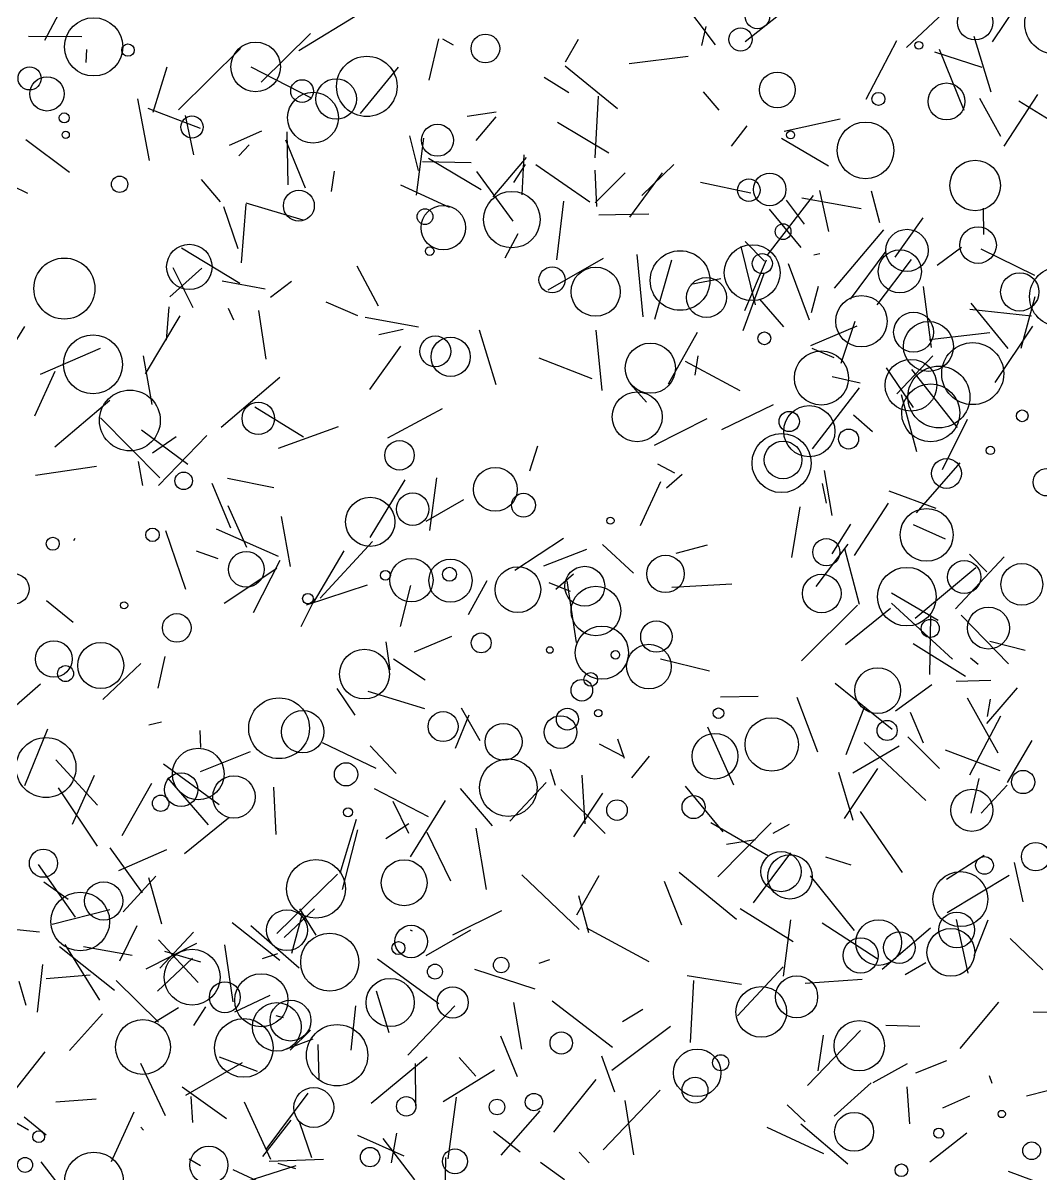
# Model space of a CAD drawing. Header units: millimetres. Extents: x -15 to 2017, y -16 to 2019.
# Drawn here: x 1034 to 1360.8, y 306.5 to 676.3 of the extents above; entities that cross this region are included whole.
import ezdxf

# ---------------------------------------------------------------- set-up
doc = ezdxf.new("R2010")
doc.units = ezdxf.units.MM

msp = doc.modelspace()

# ---------------------------------------------------------------- linework, layer by layer
at = {"color": 177}
for p, q in [((1256.34, 669.35), (1242.58, 687.58)), ((1080.37, 433.79), (1093.42, 418.75)), ((1146.67, 430.42), (1164.09, 421.41))]:
    msp.add_line(p, q, dxfattribs=at)
at = {"color": 82}
for p, q in [((1317.68, 668.49), (1336.63, 686.36)), ((1079.33, 378.1), (1090.91, 374.67))]:
    msp.add_line(p, q, dxfattribs=at)
at = {"color": 151}
msp.add_line((1047.19, 682.57), (1040.86, 670.73), dxfattribs=at)
at = {"color": 173}
for p, q in [((1265.88, 670.38), (1278.62, 680.42)), ((1082.04, 597.82), (1088.47, 584.94)), ((1039.55, 563.46), (1058.88, 571.86)), ((1317.82, 341.88), (1306.78, 335.85))]:
    msp.add_line(p, q, dxfattribs=at)
at = {"color": 92}
for p, q in [((1345.25, 670.24), (1353.19, 682.05)), ((1306.28, 622.36), (1309.02, 612.23))]:
    msp.add_line(p, q, dxfattribs=at)
at = {"color": 199}
for p, q in [((1122.52, 667.53), (1142.51, 679.67)), ((1083.93, 648.46), (1103.83, 668.09)), ((1325.09, 467.04), (1325.45, 485.51))]:
    msp.add_line(p, q, dxfattribs=at)
at = {"color": 247}
for p, q in [((1251.93, 669.11), (1253.29, 675.21)), ((1086.23, 494.36), (1079.8, 513.13)), ((1362.88, 333.29), (1356.17, 331.5))]:
    msp.add_line(p, q, dxfattribs=at)
at = {"color": 12}
for p, q in [((1035.74, 672.13), (1052.79, 671.96)), ((1290.61, 387.19), (1308.26, 375.76)), ((1048.93, 346.25), (1059.51, 358.03))]:
    msp.add_line(p, q, dxfattribs=at)
at = {"color": 120}
for p, q in [((1126.29, 672.97), (1110.42, 657.33)), ((1235, 374.65), (1215.03, 385.51))]:
    msp.add_line(p, q, dxfattribs=at)
at = {"color": 182}
for p, q in [((1167.4, 671.2), (1164.23, 657.95)), ((1091.18, 626.03), (1097.26, 618.91))]:
    msp.add_line(p, q, dxfattribs=at)
at = {"color": 215}
for p, q in [((1172.18, 669.18), (1168.78, 671.17)), ((1078.46, 451.69), (1074.34, 450.78))]:
    msp.add_line(p, q, dxfattribs=at)
at = {"color": 112}
for p, q in [((1212.21, 670.98), (1208.01, 663.79)), ((1300.36, 435.39), (1315.29, 444.07)), ((1170.45, 311.41), (1173.19, 331.16))]:
    msp.add_line(p, q, dxfattribs=at)
at = {"color": 81}
msp.add_line((1314.46, 670.58), (1304.55, 651.79), dxfattribs=at)
at = {"color": 150}
for p, q in [((1339.27, 672.1), (1344.73, 654.18)), ((1236.8, 581.15), (1242.29, 600.28))]:
    msp.add_line(p, q, dxfattribs=at)
at = {"color": 201}
for p, q in [((1054.19, 663.62), (1054.45, 667.84)), ((1141.32, 417.09), (1136.44, 397.95))]:
    msp.add_line(p, q, dxfattribs=at)
at = {"color": 40}
for p, q in [((1341.94, 662.03), (1326.7, 666.95)), ((1312.87, 489.96), (1332.45, 471.98)), ((1224.85, 446.32), (1227, 440.14))]:
    msp.add_line(p, q, dxfattribs=at)
at = {"color": 171}
for p, q in [((1328.09, 667.9), (1336.01, 648.35)), ((1335.3, 604.15), (1327.45, 598.36)), ((1119.91, 323.77), (1110.84, 312.11))]:
    msp.add_line(p, q, dxfattribs=at)
at = {"color": 52}
msp.add_line((1080.11, 662.1), (1075.59, 647.61), dxfattribs=at)
at = {"color": 94}
for p, q in [((1107.08, 662.24), (1126.47, 652.31)), ((1239.15, 628.15), (1228.66, 613.93)), ((1144.7, 461.6), (1162.89, 456.08))]:
    msp.add_line(p, q, dxfattribs=at)
at = {"color": 83}
for p, q in [((1154.44, 662.12), (1142.21, 647.21)), ((1226.9, 440.58), (1219.02, 444.66)), ((1107.07, 386.33), (1122.66, 372.78))]:
    msp.add_line(p, q, dxfattribs=at)
at = {"color": 119}
for p, q in [((1208.01, 662.52), (1224.82, 648.89)), ((1111.7, 590.83), (1097.88, 593.43)), ((1064.75, 403.99), (1080.15, 410.81))]:
    msp.add_line(p, q, dxfattribs=at)
at = {"color": 209}
for p, q in [((1247.49, 665.53), (1228.57, 663.17)), ((1058.84, 549.48), (1077.93, 530.17)), ((1094.6, 528.51), (1100.62, 514.11))]:
    msp.add_line(p, q, dxfattribs=at)
at = {"color": 195}
for p, q in [((1209.17, 653.91), (1201.28, 658.84)), ((1336.59, 466.36), (1319.79, 476.86))]:
    msp.add_line(p, q, dxfattribs=at)
at = {"color": 34}
for p, q in [((1070.72, 651.93), (1074.46, 632.19)), ((1300.5, 420.07), (1295.86, 435.55)), ((1187.46, 312.54), (1199.98, 326.77)), ((1200.07, 310.28), (1207.78, 304.74))]:
    msp.add_line(p, q, dxfattribs=at)
at = {"color": 91}
for p, q in [((1217.69, 632.98), (1218.7, 652.78)), ((1166.73, 530.16), (1164.44, 513.29))]:
    msp.add_line(p, q, dxfattribs=at)
at = {"color": 227}
for p, q in [((1252.36, 654.18), (1257.38, 648.36)), ((1315.92, 556.92), (1320.88, 538.67))]:
    msp.add_line(p, q, dxfattribs=at)
at = {"color": 116}
for p, q in [((1347.9, 639.81), (1341.15, 652.03)), ((1322.99, 591.64), (1325.51, 572.05)), ((1068.98, 376.68), (1053.33, 379.46))]:
    msp.add_line(p, q, dxfattribs=at)
at = {"color": 179}
for p, q in [((1349, 636.8), (1359.86, 653.38)), ((1358.86, 588.37), (1354.38, 571.7))]:
    msp.add_line(p, q, dxfattribs=at)
at = {"color": 26}
for p, q in [((1353.71, 651.37), (1364.86, 644.42)), ((1282.43, 459.76), (1289.02, 442.21)), ((1101.46, 361.87), (1098.72, 380.16))]:
    msp.add_line(p, q, dxfattribs=at)
at = {"color": 79}
for p, q in [((1090.95, 642.42), (1074.15, 648.86)), ((1132.96, 622.2), (1134.02, 628.75))]:
    msp.add_line(p, q, dxfattribs=at)
at = {"color": 158}
for p, q in [((1176.61, 646.35), (1185.9, 647.8)), ((1286.75, 402.3), (1300.86, 384.78))]:
    msp.add_line(p, q, dxfattribs=at)
at = {"color": 44}
for p, q in [((1086.06, 646.56), (1088.68, 634)), ((1338.22, 472.41), (1340.64, 470.31)), ((1055.47, 370.4), (1041.34, 369.19))]:
    msp.add_line(p, q, dxfattribs=at)
at = {"color": 185}
msp.add_line((1185.76, 646.15), (1179.35, 638.59), dxfattribs=at)
at = {"color": 90}
for p, q in [((1222.04, 634.52), (1205.6, 644.39)), ((1160.9, 578.57), (1143.77, 581.7)), ((1155.19, 572.54), (1145.17, 558.61)), ((1129.07, 337.1), (1128.74, 348.18))]:
    msp.add_line(p, q, dxfattribs=at)
at = {"color": 254}
for p, q in [((1296.35, 645.41), (1278.32, 641.43)), ((1077.45, 527.74), (1093.01, 543.8)), ((1115.13, 357.44), (1117.49, 356.79)), ((1026.74, 327.52), (1041.09, 345.79))]:
    msp.add_line(p, q, dxfattribs=at)
at = {"color": 67}
for p, q in [((1110.56, 641.52), (1100.12, 636.93)), ((1298.81, 309.67), (1283.75, 322.54))]:
    msp.add_line(p, q, dxfattribs=at)
at = {"color": 181}
for p, q in [((1119.12, 624.31), (1118.75, 641.35)), ((1340.91, 433.56), (1338.33, 422.49))]:
    msp.add_line(p, q, dxfattribs=at)
at = {"color": 166}
for p, q in [((1160.98, 628.95), (1158.18, 640.11)), ((1180.78, 445.68), (1174.71, 456.15))]:
    msp.add_line(p, q, dxfattribs=at)
at = {"color": 206}
for p, q in [((1266.4, 643.3), (1261.35, 636.76)), ((1038.79, 405.97), (1050.69, 389.02)), ((1339.37, 376.71), (1343.89, 388.18)), ((1194.08, 346.6), (1191.51, 361.64))]:
    msp.add_line(p, q, dxfattribs=at)
at = {"color": 122}
msp.add_line((1034.87, 638.87), (1048.89, 628.36), dxfattribs=at)
at = {"color": 11}
for p, q in [((1103.26, 633.66), (1106.62, 637.15)), ((1292.64, 630.3), (1277.49, 639.24)), ((1203.17, 436.6), (1204.79, 431.48)), ((1104.3, 342.22), (1086.13, 331.75))]:
    msp.add_line(p, q, dxfattribs=at)
at = {"color": 36}
msp.add_line((1124.65, 623.3), (1118.39, 638.69), dxfattribs=at)
at = {"color": 121}
msp.add_line((1162.59, 639.36), (1160.19, 620.96), dxfattribs=at)
at = {"color": 86}
for p, q in [((1164.16, 632.87), (1181.01, 622.87)), ((1150.46, 414.29), (1157.85, 419.11))]:
    msp.add_line(p, q, dxfattribs=at)
at = {"color": 236}
msp.add_line((1195.47, 633.06), (1184.79, 620.46), dxfattribs=at)
at = {"color": 46}
for p, q in [((1194.25, 621.14), (1194.9, 633.93)), ((1107.91, 486.95), (1116.57, 503.75)), ((1219.68, 344.53), (1223.87, 332.92))]:
    msp.add_line(p, q, dxfattribs=at)
at = {"color": 217}
for p, q in [((1018.14, 630.09), (1035.42, 621.7)), ((1025, 563.45), (1034.58, 578.84)), ((1281.26, 381.07), (1264.21, 391.72)), ((1039.65, 310.47), (1050.59, 296.38))]:
    msp.add_line(p, q, dxfattribs=at)
at = {"color": 80}
msp.add_line((1162.27, 631.82), (1177.89, 631.49), dxfattribs=at)
at = {"color": 72}
msp.add_line((1195.24, 630.89), (1191.43, 625.13), dxfattribs=at)
at = {"color": 226}
for p, q in [((1215.97, 618.78), (1198.57, 630.75)), ((1150.46, 477.53), (1151.75, 468.55)), ((1157.85, 415.89), (1152.83, 426.15)), ((1135.76, 403.21), (1141.01, 420.51))]:
    msp.add_line(p, q, dxfattribs=at)
at = {"color": 176}
for p, q in [((1217.51, 629.04), (1218.05, 617.35)), ((1306.32, 335.85), (1294.38, 325.12))]:
    msp.add_line(p, q, dxfattribs=at)
at = {"color": 89}
msp.add_line((1232.69, 620.92), (1242.91, 630.82), dxfattribs=at)
at = {"color": 126}
for p, q in [((1179.55, 628.58), (1191.27, 612.71)), ((1209.7, 493.68), (1202.85, 496.45))]:
    msp.add_line(p, q, dxfattribs=at)
at = {"color": 31}
for p, q in [((1217.66, 618.58), (1227.33, 628.21)), ((1072.52, 569.41), (1075.32, 553.75)), ((1300.62, 550.43), (1306.75, 545.13))]:
    msp.add_line(p, q, dxfattribs=at)
at = {"color": 235}
for p, q in [((1267.67, 621.66), (1251.53, 625.11)), ((1301.05, 580.45), (1296.5, 566.89)), ((1274.8, 416.01), (1280.04, 418.88)), ((1125.39, 332.44), (1111.96, 314.35))]:
    msp.add_line(p, q, dxfattribs=at)
at = {"color": 50}
msp.add_line((1155.12, 624.29), (1170.81, 617.12), dxfattribs=at)
at = {"color": 191}
msp.add_line((1289.75, 622.52), (1292.61, 609.32), dxfattribs=at)
at = {"color": 75}
for p, q in [((1105.48, 618.13), (1103.98, 599.24)), ((1257.89, 459.88), (1270.06, 460.08)), ((1220.07, 428.86), (1210.7, 414.88)), ((1088.75, 354.19), (1092.67, 360.23))]:
    msp.add_line(p, q, dxfattribs=at)
at = {"color": 208}
for p, q in [((1105.46, 618.54), (1123.8, 613.05)), ((1163.13, 465.18), (1152.91, 471.92)), ((1350.09, 432.33), (1357.96, 445.79)), ((1226.45, 355.56), (1233.02, 359.48))]:
    msp.add_line(p, q, dxfattribs=at)
at = {"color": 174}
for p, q in [((1205.36, 600.22), (1207.64, 619.04)), ((1290.56, 528.4), (1291.85, 522.05)), ((1115.25, 415.62), (1114.52, 430.84)), ((1201.89, 432.27), (1190.28, 419.92)), ((1069.52, 326.36), (1062.23, 310.43))]:
    msp.add_line(p, q, dxfattribs=at)
at = {"color": 145}
msp.add_line((1272.91, 601.58), (1287.73, 620.86), dxfattribs=at)
at = {"color": 117}
for p, q in [((1284.92, 611.73), (1279.11, 619.41)), ((1099.7, 521.35), (1105.69, 507.88)), ((1124.97, 489.37), (1144.52, 495.8))]:
    msp.add_line(p, q, dxfattribs=at)
at = {"color": 30}
for p, q in [((1284.08, 620.14), (1303.13, 616.76)), ((1041.42, 318.97), (1034.35, 324.77)), ((1153.9, 319.61), (1152.12, 310.13))]:
    msp.add_line(p, q, dxfattribs=at)
at = {"color": 104}
for p, q in [((1098.32, 617.4), (1102.97, 603.84)), ((1283.81, 604.19), (1273.61, 616.48)), ((1271.85, 595.71), (1265.08, 577.46)), ((1131.15, 586.69), (1141.36, 582.39)), ((1079.73, 325.2), (1071.8, 342.01))]:
    msp.add_line(p, q, dxfattribs=at)
at = {"color": 152}
for p, q in [((1234.92, 614.87), (1218.81, 614.61)), ((1317.21, 370.57), (1323.83, 374.48))]:
    msp.add_line(p, q, dxfattribs=at)
at = {"color": 196}
msp.add_line((1342.51, 608.32), (1342.31, 616.79), dxfattribs=at)
at = {"color": 133}
msp.add_line((1322.91, 613.76), (1313.9, 601.08), dxfattribs=at)
at = {"color": 123}
for p, q in [((1188.79, 600.87), (1192.91, 608.68)), ((1184.69, 418.36), (1174.46, 430.33)), ((1187.26, 350.86), (1192.63, 337.84))]:
    msp.add_line(p, q, dxfattribs=at)
at = {"color": 194}
for p, q in [((1294.49, 591.11), (1310.33, 609.9)), ((1311.02, 354.29), (1321.93, 354.06))]:
    msp.add_line(p, q, dxfattribs=at)
at = {"color": 24}
for p, q in [((1103.53, 592.68), (1084.82, 604.03)), ((1037.91, 531.1), (1057.55, 533.97)), ((1077.49, 355.27), (1063.9, 368.73))]:
    msp.add_line(p, q, dxfattribs=at)
at = {"color": 164}
for p, q in [((1269.12, 585.79), (1264.51, 604.57)), ((1101.62, 580.88), (1099.94, 584.58))]:
    msp.add_line(p, q, dxfattribs=at)
at = {"color": 246}
msp.add_line((1272.05, 599.79), (1265.79, 606.11), dxfattribs=at)
at = {"color": 114}
for p, q in [((1299.66, 587.6), (1311.12, 603.07)), ((1361.42, 372.17), (1350.93, 382.15)), ((1290.84, 351.1), (1289.13, 339.7))]:
    msp.add_line(p, q, dxfattribs=at)
at = {"color": 38}
for p, q in [((1358.84, 595.19), (1341.59, 603.63)), ((1037.73, 550.13), (1044.26, 564.44))]:
    msp.add_line(p, q, dxfattribs=at)
at = {"color": 225}
for p, q in [((1220.23, 600.63), (1202.48, 590.52)), ((1338.26, 586.32), (1350.2, 571.72)), ((1294.68, 464.18), (1313.02, 449.42))]:
    msp.add_line(p, q, dxfattribs=at)
at = {"color": 74}
msp.add_line((1231.03, 601.9), (1232.95, 581.92), dxfattribs=at)
at = {"color": 163}
for p, q in [((1272.57, 600.16), (1265.57, 583.9)), ((1338, 434.8), (1347.92, 453.75)), ((1227.22, 330.09), (1230.01, 312.73))]:
    msp.add_line(p, q, dxfattribs=at)
at = {"color": 216}
for p, q in [((1289.84, 602.21), (1287.91, 601.77)), ((1021.81, 448.46), (1039.53, 463.98))]:
    msp.add_line(p, q, dxfattribs=at)
at = {"color": 146}
for p, q in [((1308.25, 585.8), (1319.28, 600.38)), ((1308.33, 436.82), (1297.63, 420.71)), ((1213.41, 434.65), (1214.39, 418.98)), ((1121.6, 309.12), (1105.81, 304.16))]:
    msp.add_line(p, q, dxfattribs=at)
at = {"color": 110}
msp.add_line((1081.14, 588.34), (1091.41, 597.56), dxfattribs=at)
at = {"color": 99}
for p, q in [((1141.09, 598.3), (1148.02, 585.5)), ((1035, 360.63), (1032.72, 368.39))]:
    msp.add_line(p, q, dxfattribs=at)
at = {"color": 218}
for p, q in [((1279.69, 599.03), (1286.34, 581)), ((1317.77, 334.51), (1318.6, 322.65))]:
    msp.add_line(p, q, dxfattribs=at)
at = {"color": 105}
msp.add_line((1120.18, 593.23), (1113.47, 588.12), dxfattribs=at)
at = {"color": 183}
for p, q in [((1257.97, 594.14), (1248.39, 592.32)), ((1206.6, 430.04), (1220.87, 415.97)), ((1337.46, 371), (1333.65, 388.27))]:
    msp.add_line(p, q, dxfattribs=at)
at = {"color": 107}
for p, q in [((1289.23, 591.69), (1287.05, 583.22)), ((1115.82, 310), (1121.43, 308.29))]:
    msp.add_line(p, q, dxfattribs=at)
at = {"color": 39}
msp.add_line((1080.03, 574.37), (1080.92, 585.09), dxfattribs=at)
at = {"color": 204}
for p, q in [((1270.46, 587.63), (1278.12, 578.75)), ((1087.85, 331.39), (1088.42, 323.12))]:
    msp.add_line(p, q, dxfattribs=at)
at = {"color": 21}
for p, q in [((1357.78, 582.18), (1337.97, 584.31)), ((1077.87, 372.64), (1088.66, 384.21))]:
    msp.add_line(p, q, dxfattribs=at)
at = {"color": 10}
for p, q in [((1084.31, 582.24), (1073.17, 563.58)), ((1179.39, 337.97), (1174.05, 343.99)), ((1204.4, 319.97), (1218.01, 336.93))]:
    msp.add_line(p, q, dxfattribs=at)
at = {"color": 161}
msp.add_line((1109.59, 583.93), (1111.97, 568.36), dxfattribs=at)
at = {"color": 233}
for p, q in [((1156.01, 577.88), (1148.17, 576.12)), ((1273.31, 408.6), (1254.8, 419.35))]:
    msp.add_line(p, q, dxfattribs=at)
at = {"color": 23}
for p, q in [((1185.91, 560.04), (1180.52, 577.66)), ((1223.06, 339.87), (1241.86, 354.07)), ((1044.53, 329.75), (1057.41, 330.71))]:
    msp.add_line(p, q, dxfattribs=at)
at = {"color": 41}
msp.add_line((1217.92, 577.61), (1219.79, 558.25), dxfattribs=at)
at = {"color": 129}
for p, q in [((1241.19, 560.37), (1250.51, 577.03)), ((1136.96, 506.76), (1127.15, 490.03))]:
    msp.add_line(p, q, dxfattribs=at)
at = {"color": 221}
msp.add_line((1286.97, 572.66), (1301.76, 578.98), dxfattribs=at)
at = {"color": 43}
for p, q in [((1346.13, 560.84), (1358.22, 578.93)), ((1257.07, 402.01), (1274.21, 419.39)), ((1337, 319.67), (1325.08, 310.31))]:
    msp.add_line(p, q, dxfattribs=at)
at = {"color": 9}
for p, q in [((1344.4, 576.79), (1325.05, 574.58)), ((1113.21, 363.89), (1101.9, 358.47))]:
    msp.add_line(p, q, dxfattribs=at)
at = {"color": 2}
for p, q in [((1294.44, 568.79), (1287.4, 571.79)), ((1163.39, 516.27), (1175.5, 523.28))]:
    msp.add_line(p, q, dxfattribs=at)
at = {"color": 8}
msp.add_line((1216.67, 562.02), (1199.64, 568.61), dxfattribs=at)
at = {"color": 212}
msp.add_line((1264.26, 558.19), (1246.68, 567.52), dxfattribs=at)
at = {"color": 42}
msp.add_line((1250.6, 569.44), (1249.69, 563.13), dxfattribs=at)
at = {"color": 108}
for p, q in [((1314.48, 557.22), (1326.1, 569.41)), ((1285.13, 367.87), (1303.38, 369.11))]:
    msp.add_line(p, q, dxfattribs=at)
at = {"color": 141}
for p, q in [((1097.55, 546.45), (1116.46, 562.54)), ((1283.34, 520.86), (1280.76, 504.6)), ((1191.87, 500.52), (1207.55, 510.86))]:
    msp.add_line(p, q, dxfattribs=at)
at = {"color": 4}
for p, q in [((1302.74, 560.63), (1293.73, 562.6)), ((1072.61, 320.62), (1071.75, 321.58))]:
    msp.add_line(p, q, dxfattribs=at)
at = {"color": 197}
for p, q in [((1319.85, 552.82), (1311.17, 565.56)), ((1304.12, 456.76), (1298.15, 441.21)), ((1330.49, 342.87), (1320.57, 338.87))]:
    msp.add_line(p, q, dxfattribs=at)
at = {"color": 93}
msp.add_line((1334.03, 546.34), (1319.33, 565.05), dxfattribs=at)
at = {"color": 130}
for p, q in [((1229, 560.3), (1234.2, 554.49)), ((1116.86, 517.79), (1119.74, 501.66))]:
    msp.add_line(p, q, dxfattribs=at)
at = {"color": 77}
for p, q in [((1302.46, 559.13), (1287.34, 539.51)), ((1199.12, 540.32), (1196.55, 532.31))]:
    msp.add_line(p, q, dxfattribs=at)
at = {"color": 153}
msp.add_line((1044.19, 540.14), (1061.84, 555.18), dxfattribs=at)
at = {"color": 62}
for p, q in [((1124.04, 543.24), (1108.41, 552.88)), ((1242.25, 495.11), (1261.54, 496.13)), ((1079.06, 438.29), (1096.9, 425.27)), ((1077.47, 381.75), (1090.22, 368.05))]:
    msp.add_line(p, q, dxfattribs=at)
at = {"color": 32}
for p, q in [((1151.11, 543.04), (1168.68, 552.51)), ((1327.76, 484.4), (1312.84, 493.11))]:
    msp.add_line(p, q, dxfattribs=at)
at = {"color": 47}
msp.add_line((1258.35, 545.7), (1274.94, 553.7), dxfattribs=at)
at = {"color": 70}
msp.add_line((1253.5, 549.19), (1236.6, 540.62), dxfattribs=at)
at = {"color": 148}
for p, q in [((1329.21, 532.87), (1337.21, 549.06)), ((1327.21, 520.31), (1312.04, 525.94))]:
    msp.add_line(p, q, dxfattribs=at)
at = {"color": 85}
for p, q in [((1086.91, 534.47), (1072.02, 545.49)), ((1099.89, 420.83), (1085.77, 409.44))]:
    msp.add_line(p, q, dxfattribs=at)
at = {"color": 17}
msp.add_line((1115.99, 539.68), (1135.24, 546.7), dxfattribs=at)
at = {"color": 167}
msp.add_line((1083.1, 543.37), (1075.56, 538.08), dxfattribs=at)
at = {"color": 243}
for p, q in [((1070.88, 535.42), (1072.28, 527.76)), ((1182.83, 497.15), (1176.85, 486.2)), ((1355.11, 393.95), (1352.35, 406.56)), ((1187.61, 391.1), (1171.89, 383.28)), ((1309.84, 372.38), (1325.33, 385.63))]:
    msp.add_line(p, q, dxfattribs=at)
at = {"color": 241}
for p, q in [((1243.2, 531.71), (1237.82, 534.54)), ((1139.34, 346.27), (1140.8, 360.59))]:
    msp.add_line(p, q, dxfattribs=at)
at = {"color": 232}
msp.add_line((1291.2, 532.58), (1293.61, 518.07), dxfattribs=at)
at = {"color": 140}
msp.add_line((1320.88, 518.98), (1334.87, 535.06), dxfattribs=at)
at = {"color": 55}
for p, q in [((1099.61, 530.11), (1114.5, 527.04)), ((1077.18, 365.31), (1088.33, 375.83))]:
    msp.add_line(p, q, dxfattribs=at)
at = {"color": 118}
msp.add_line((1156.5, 529.6), (1145.33, 511.02), dxfattribs=at)
at = {"color": 14}
for p, q in [((1238.66, 528.91), (1232.09, 514.78)), ((1115.44, 501.11), (1098.5, 489.77))]:
    msp.add_line(p, q, dxfattribs=at)
at = {"color": 214}
for p, q in [((1245.58, 531.29), (1240.56, 526.83)), ((1337.12, 459.52), (1346.93, 441.88))]:
    msp.add_line(p, q, dxfattribs=at)
at = {"color": 169}
msp.add_line((1300.98, 505.2), (1311.88, 522.04), dxfattribs=at)
at = {"color": 48}
msp.add_line((1293.8, 505.77), (1299.77, 515.35), dxfattribs=at)
at = {"color": 222}
for p, q in [((1319.81, 515.22), (1330.07, 510.55)), ((1099.24, 324.25), (1085.1, 334.41)), ((1285.08, 323.33), (1279.29, 328.78))]:
    msp.add_line(p, q, dxfattribs=at)
at = {"color": 160}
msp.add_line((1050.55, 510.67), (1050.2, 509.92), dxfattribs=at)
at = {"color": 168}
for p, q in [((1095.97, 513.84), (1115.87, 505.03)), ((1169.5, 426.52), (1158.26, 408.38)), ((1220.25, 314.27), (1238.51, 333.51))]:
    msp.add_line(p, q, dxfattribs=at)
at = {"color": 184}
msp.add_line((1089.54, 506.77), (1096.48, 504.24), dxfattribs=at)
at = {"color": 28}
for p, q in [((1129.4, 491.53), (1146.15, 509.75)), ((1298.75, 508.89), (1288.52, 495.32)), ((1291.68, 408.41), (1299.75, 405.85)), ((1168.91, 329.82), (1185.35, 339.99))]:
    msp.add_line(p, q, dxfattribs=at)
at = {"color": 54}
msp.add_line((1214.91, 507.15), (1201.13, 501.84), dxfattribs=at)
at = {"color": 78}
msp.add_line((1230.03, 499.56), (1220.06, 508.76), dxfattribs=at)
at = {"color": 100}
msp.add_line((1253.66, 508.58), (1243.56, 505.89), dxfattribs=at)
at = {"color": 147}
for p, q in [((1297.77, 507.54), (1302.4, 489.64)), ((1264.67, 367.43), (1247.24, 370.15)), ((1113.49, 311.18), (1105.04, 329.6))]:
    msp.add_line(p, q, dxfattribs=at)
at = {"color": 103}
msp.add_line((1349.03, 504.81), (1333.38, 488.05), dxfattribs=at)
at = {"color": 244}
msp.add_line((1337.89, 505.65), (1343.46, 499.96), dxfattribs=at)
at = {"color": 5}
msp.add_line((1320.44, 485.13), (1339.89, 501.41), dxfattribs=at)
at = {"color": 192}
for p, q in [((1155.19, 482.42), (1158.43, 495.63)), ((1163.67, 416.34), (1171.22, 400.73)), ((1285.82, 334.96), (1302.9, 352.63))]:
    msp.add_line(p, q, dxfattribs=at)
at = {"color": 205}
for p, q in [((1210.75, 499.22), (1205.01, 494.28)), ((1090.94, 435.89), (1107, 442.28)), ((1345.13, 335.65), (1344.3, 338.11))]:
    msp.add_line(p, q, dxfattribs=at)
at = {"color": 22}
msp.add_line((1208.57, 497.07), (1211.52, 477.33), dxfattribs=at)
at = {"color": 16}
for p, q in [((1041.44, 490.75), (1050.01, 483.84)), ((1262.15, 431.41), (1253.81, 450.07))]:
    msp.add_line(p, q, dxfattribs=at)
at = {"color": 66}
for p, q in [((1123.27, 482.39), (1127.74, 491.39)), ((1044.45, 439.56), (1057.89, 425.03))]:
    msp.add_line(p, q, dxfattribs=at)
at = {"color": 143}
msp.add_line((1283.97, 471.36), (1301.9, 489.31), dxfattribs=at)
at = {"color": 253}
msp.add_line((1312.46, 488.25), (1298.05, 476.52), dxfattribs=at)
at = {"color": 64}
msp.add_line((1350.43, 470.41), (1335.22, 486.02), dxfattribs=at)
at = {"color": 202}
for p, q in [((1171.49, 479.22), (1159.57, 474.16)), ((1223.24, 347.21), (1203.82, 362.07)), ((1022.85, 328.09), (1035.72, 320.74))]:
    msp.add_line(p, q, dxfattribs=at)
at = {"color": 63}
for p, q in [((1355.73, 474.73), (1344.42, 477.56)), ((1212.55, 385.13), (1194.15, 402.69))]:
    msp.add_line(p, q, dxfattribs=at)
at = {"color": 98}
msp.add_line((1059.63, 458.97), (1071.73, 470.55), dxfattribs=at)
at = {"color": 68}
msp.add_line((1079.49, 472.78), (1077.29, 462.6), dxfattribs=at)
at = {"color": 248}
msp.add_line((1254.39, 468.06), (1238.61, 471.96), dxfattribs=at)
at = {"color": 131}
for p, q in [((1134.67, 462.54), (1140.55, 453.89)), ((1083.88, 359.9), (1076.18, 355.21))]:
    msp.add_line(p, q, dxfattribs=at)
at = {"color": 45}
msp.add_line((1314.12, 455.33), (1325.74, 463.76), dxfattribs=at)
at = {"color": 220}
msp.add_line((1344.67, 465.08), (1333.62, 464.74), dxfattribs=at)
at = {"color": 101}
for p, q in [((1343.39, 451.26), (1353.32, 462.73)), ((1073.47, 372.41), (1089.72, 380.66)), ((1147.74, 375.66), (1167.48, 361.34))]:
    msp.add_line(p, q, dxfattribs=at)
at = {"color": 234}
msp.add_line((1344.48, 459.12), (1343.51, 453.52), dxfattribs=at)
at = {"color": 139}
msp.add_line((1318.84, 454.94), (1322.95, 445.1), dxfattribs=at)
at = {"color": 95}
for p, q in [((1172.86, 443.39), (1177.2, 454.1)), ((1038.6, 358.47), (1040.3, 373.8))]:
    msp.add_line(p, q, dxfattribs=at)
at = {"color": 224}
for p, q in [((1041.76, 449.48), (1034.47, 431.26)), ((1328.19, 436.82), (1318.09, 447.01))]:
    msp.add_line(p, q, dxfattribs=at)
at = {"color": 250}
msp.add_line((1090.69, 449.06), (1090.97, 443.55), dxfattribs=at)
at = {"color": 142}
for p, q in [((1147.33, 436.8), (1130.08, 445.03)), ((1123.4, 389.29), (1120.18, 377.39))]:
    msp.add_line(p, q, dxfattribs=at)
at = {"color": 165}
msp.add_line((1145.45, 444.04), (1153.79, 435.15), dxfattribs=at)
at = {"color": 242}
msp.add_line((1304, 445.14), (1323.88, 426.52), dxfattribs=at)
at = {"color": 156}
msp.add_line((1235.04, 440.73), (1229.34, 433.78), dxfattribs=at)
at = {"color": 136}
for p, q in [((1347.71, 436.1), (1330.16, 442.71)), ((1065.08, 375.01), (1070.57, 386.39))]:
    msp.add_line(p, q, dxfattribs=at)
at = {"color": 193}
for p, q in [((1049.89, 418.97), (1056.92, 434.64)), ((1160.08, 328.44), (1160.03, 342.07))]:
    msp.add_line(p, q, dxfattribs=at)
at = {"color": 154}
for p, q in [((1045.25, 430.58), (1057.81, 411.85)), ((1115.66, 377.22), (1110.74, 375.6))]:
    msp.add_line(p, q, dxfattribs=at)
at = {"color": 231}
msp.add_line((1065.82, 415.33), (1075.28, 432.11), dxfattribs=at)
at = {"color": 33}
msp.add_line((1258.78, 416.44), (1246.66, 431.12), dxfattribs=at)
at = {"color": 51}
for p, q in [((1349.96, 431.42), (1341.6, 422.5)), ((1126.73, 311.71), (1122.8, 322.99))]:
    msp.add_line(p, q, dxfattribs=at)
at = {"color": 60}
msp.add_line((1316.33, 403.4), (1302.87, 423.04), dxfattribs=at)
at = {"color": 180}
msp.add_line((1179.34, 417.67), (1182.65, 397.96), dxfattribs=at)
at = {"color": 113}
msp.add_line((1061.86, 411.28), (1072.16, 396.88), dxfattribs=at)
at = {"color": 137}
msp.add_line((1259.83, 412.52), (1269.15, 413.97), dxfattribs=at)
at = {"color": 1}
for p, q in [((1280.39, 409.7), (1268.35, 393.63)), ((1244.67, 403.48), (1263.05, 388.45)), ((1078.48, 386.78), (1074.32, 401.7))]:
    msp.add_line(p, q, dxfattribs=at)
at = {"color": 84}
msp.add_line((1330.44, 401.28), (1342.54, 408.93), dxfattribs=at)
at = {"color": 96}
msp.add_line((1040.68, 400.39), (1048.41, 394.87), dxfattribs=at)
at = {"color": 109}
msp.add_line((1076.55, 402.26), (1066.12, 390.7), dxfattribs=at)
at = {"color": 159}
for p, q in [((1115.42, 383.81), (1134.88, 402.88)), ((1045.7, 379.66), (1063.32, 365.6)), ((1263.36, 357.35), (1278.04, 373.09))]:
    msp.add_line(p, q, dxfattribs=at)
at = {"color": 219}
msp.add_line((1218.83, 402.32), (1211.7, 389.69), dxfattribs=at)
at = {"color": 229}
msp.add_line((1239.87, 400.63), (1245.4, 386.58), dxfattribs=at)
at = {"color": 73}
msp.add_line((1350.56, 402.42), (1330.7, 390.46), dxfattribs=at)
at = {"color": 198}
msp.add_line((1215.67, 383.99), (1212.44, 395.87), dxfattribs=at)
at = {"color": 13}
msp.add_line((1061.87, 391.42), (1043.32, 386.68), dxfattribs=at)
at = {"color": 157}
for p, q in [((1127.55, 391.75), (1117.77, 382.53)), ((1193.57, 313.57), (1184.98, 320.2))]:
    msp.add_line(p, q, dxfattribs=at)
at = {"color": 128}
msp.add_line((1128.03, 383.29), (1122.87, 391.71), dxfattribs=at)
at = {"color": 186}
msp.add_line((1022.67, 386.06), (1039.2, 384.37), dxfattribs=at)
at = {"color": 65}
msp.add_line((1101.07, 387.28), (1116.41, 375.22), dxfattribs=at)
at = {"color": 29}
for p, q in [((1158.23, 384.92), (1158.94, 384.61)), ((1337.9, 331.53), (1329.15, 327.71))]:
    msp.add_line(p, q, dxfattribs=at)
at = {"color": 59}
for p, q in [((1163.36, 376.69), (1177.79, 384.94)), ((1127.02, 349.83), (1118.59, 346.66))]:
    msp.add_line(p, q, dxfattribs=at)
at = {"color": 69}
msp.add_line((1278.09, 370.08), (1280.51, 388.21), dxfattribs=at)
at = {"color": 210}
msp.add_line((1047.37, 380.29), (1058.46, 362.35), dxfattribs=at)
at = {"color": 97}
msp.add_line((1199.64, 374.28), (1203.08, 375.46), dxfattribs=at)
at = {"color": 187}
for p, q in [((1198.42, 365.88), (1179.08, 372.24)), ((1169.47, 299.25), (1169.7, 311.84))]:
    msp.add_line(p, q, dxfattribs=at)
at = {"color": 3}
msp.add_line((1248.26, 348.79), (1249.37, 368.73), dxfattribs=at)
at = {"color": 203}
msp.add_line((1147.4, 365.32), (1151.41, 351.98), dxfattribs=at)
at = {"color": 255}
msp.add_line((1172.56, 360.57), (1157.48, 344.7), dxfattribs=at)
at = {"color": 6}
msp.add_line((1334.88, 346.8), (1347.27, 361.76), dxfattribs=at)
at = {"color": 27}
msp.add_line((1358.26, 358.59), (1378.21, 358.26), dxfattribs=at)
at = {"color": 149}
msp.add_line((1126.22, 352.72), (1119.7, 346.31), dxfattribs=at)
at = {"color": 251}
msp.add_line((1109.22, 339.41), (1097.04, 344.04), dxfattribs=at)
at = {"color": 228}
msp.add_line((1163.7, 344.02), (1145.7, 329.21), dxfattribs=at)
at = {"color": 35}
msp.add_line((1141.34, 318.99), (1156.25, 312.37), dxfattribs=at)
at = {"color": 111}
for p, q in [((1272.74, 321.53), (1290.98, 313.15)), ((1090.9, 309.12), (1087.25, 311.24))]:
    msp.add_line(p, q, dxfattribs=at)
at = {"color": 249}
msp.add_line((1159.72, 304.68), (1149.6, 317.94), dxfattribs=at)
at = {"color": 223}
for p, q in [((1130.46, 311.22), (1113.02, 310.52)), ((1212.51, 313.55), (1215.79, 310.06))]:
    msp.add_line(p, q, dxfattribs=at)
at = {"color": 245}
msp.add_line((1101.27, 307.97), (1112.35, 302.84), dxfattribs=at)
at = {"color": 188}
msp.add_line((1369.55, 300.13), (1350.4, 307.37), dxfattribs=at)
at = {"color": 151}
for centre, radius in [((1365.54, 676.17), 9.92), ((1264.35, 671.04), 3.72), ((1203.09, 474.88), 1.06)]:
    msp.add_circle(centre, radius, dxfattribs=at)
at = {"color": 254}
msp.add_circle((1269.77, 678.42), 3.92, dxfattribs=at)
at = {"color": 180}
for centre, radius in [((1339.69, 676.6), 5.71), ((1222.58, 516.43), 1.15), ((1171.91, 361.62), 5.02)]:
    msp.add_circle(centre, radius, dxfattribs=at)
at = {"color": 85}
msp.add_circle((1056.64, 668.66), 9.36, dxfattribs=at)
at = {"color": 210}
for centre, radius in [((1067.66, 667.61), 1.99), ((1256.14, 440.74), 7.34)]:
    msp.add_circle(centre, radius, dxfattribs=at)
at = {"color": 243}
msp.add_circle((1108.65, 662.23), 7.97, dxfattribs=at)
at = {"color": 143}
msp.add_circle((1182.42, 668.14), 4.6, dxfattribs=at)
at = {"color": 81}
msp.add_circle((1321.58, 669.16), 1.25, dxfattribs=at)
at = {"color": 229}
for centre, radius in [((1144.35, 655.96), 9.7), ((1115.45, 353.79), 7.82)]:
    msp.add_circle(centre, radius, dxfattribs=at)
at = {"color": 46}
for centre, radius in [((1036.07, 658.51), 3.71), ((1342.68, 405.67), 2.84)]:
    msp.add_circle(centre, radius, dxfattribs=at)
at = {"color": 14}
for centre, radius in [((1041.65, 653.56), 5.51), ((1290.32, 562.26), 8.69)]:
    msp.add_circle(centre, radius, dxfattribs=at)
at = {"color": 142}
for centre, radius in [((1134.51, 651.9), 6.52), ((1068.27, 548.62), 9.77)]:
    msp.add_circle(centre, radius, dxfattribs=at)
at = {"color": 27}
msp.add_circle((1276.17, 654.83), 5.74, dxfattribs=at)
at = {"color": 208}
msp.add_circle((1123.55, 654.46), 3.64, dxfattribs=at)
at = {"color": 74}
for centre, radius in [((1330.48, 651.13), 5.93), ((1366.73, 588.4), 9.59), ((1354.8, 550.11), 1.88), ((1234.92, 469.54), 7.16)]:
    msp.add_circle(centre, radius, dxfattribs=at)
at = {"color": 34}
msp.add_circle((1127.08, 645.92), 8.15, dxfattribs=at)
at = {"color": 24}
for centre, radius in [((1308.63, 651.94), 2.08), ((1219.83, 474.02), 8.54)]:
    msp.add_circle(centre, radius, dxfattribs=at)
at = {"color": 66}
for centre, radius in [((1047.17, 645.85), 1.59), ((1291.88, 506.3), 4.35), ((1105.65, 500.78), 5.73)]:
    msp.add_circle(centre, radius, dxfattribs=at)
at = {"color": 205}
for centre, radius in [((1088.19, 642.89), 3.56), ((1325.41, 551.06), 9.3), ((1041.33, 437.09), 9.63)]:
    msp.add_circle(centre, radius, dxfattribs=at)
at = {"color": 147}
msp.add_circle((1167.05, 638.64), 5.14, dxfattribs=at)
at = {"color": 78}
for centre, radius in [((1304.48, 635.41), 9.1), ((1214.33, 495.35), 6.41)]:
    msp.add_circle(centre, radius, dxfattribs=at)
at = {"color": 135}
msp.add_circle((1047.66, 640.41), 1.16, dxfattribs=at)
at = {"color": 154}
msp.add_circle((1280.43, 640.37), 1.28, dxfattribs=at)
at = {"color": 221}
msp.add_circle((1339.68, 624.12), 8.12, dxfattribs=at)
at = {"color": 202}
for centre, radius in [((1064.96, 624.52), 2.62), ((1039, 318.49), 1.89)]:
    msp.add_circle(centre, radius, dxfattribs=at)
at = {"color": 161}
msp.add_circle((1267, 622.64), 3.63, dxfattribs=at)
at = {"color": 232}
msp.add_circle((1273.71, 622.86), 5.23, dxfattribs=at)
at = {"color": 251}
msp.add_circle((1122.53, 617.61), 4.96, dxfattribs=at)
at = {"color": 16}
for centre, radius in [((1190.93, 613.15), 9.08), ((1286.43, 545.17), 8.22)]:
    msp.add_circle(centre, radius, dxfattribs=at)
at = {"color": 89}
for centre, radius in [((1168.91, 610.55), 7.13), ((1333.76, 384.94), 5.75)]:
    msp.add_circle(centre, radius, dxfattribs=at)
at = {"color": 61}
for centre, radius in [((1163.04, 614.1), 2.54), ((1274.35, 444.53), 8.57), ((1110.46, 362.34), 8.54)]:
    msp.add_circle(centre, radius, dxfattribs=at)
at = {"color": 173}
for centre, radius in [((1278.01, 609.29), 2.54), ((1132.42, 374.59), 9.31)]:
    msp.add_circle(centre, radius, dxfattribs=at)
at = {"color": 168}
msp.add_circle((1340.61, 604.97), 5.88, dxfattribs=at)
at = {"color": 8}
msp.add_circle((1317.81, 603.26), 6.79, dxfattribs=at)
at = {"color": 48}
msp.add_circle((1087.36, 597.96), 7.29, dxfattribs=at)
at = {"color": 62}
for centre, radius in [((1164.53, 603.03), 1.39), ((1128.02, 398.15), 9.44), ((1302.93, 376.72), 5.66)]:
    msp.add_circle(centre, radius, dxfattribs=at)
at = {"color": 230}
for centre, radius in [((1244.95, 593.59), 9.57), ((1208.74, 452.65), 3.53)]:
    msp.add_circle(centre, radius, dxfattribs=at)
at = {"color": 248}
msp.add_circle((1268.09, 596.11), 8.98, dxfattribs=at)
at = {"color": 96}
msp.add_circle((1315.5, 596.51), 6.92, dxfattribs=at)
at = {"color": 183}
msp.add_circle((1047.24, 591.01), 9.81, dxfattribs=at)
at = {"color": 55}
for centre, radius in [((1271.33, 599.02), 3.23), ((1145.44, 516.05), 7.91)]:
    msp.add_circle(centre, radius, dxfattribs=at)
at = {"color": 153}
msp.add_circle((1203.82, 593.79), 4.19, dxfattribs=at)
at = {"color": 91}
for centre, radius in [((1217.83, 590), 7.88), ((1047.6, 467.28), 2.57)]:
    msp.add_circle(centre, radius, dxfattribs=at)
at = {"color": 253}
msp.add_circle((1354.01, 589.91), 6.15, dxfattribs=at)
at = {"color": 174}
msp.add_circle((1253.41, 588.11), 6.42, dxfattribs=at)
at = {"color": 6}
msp.add_circle((1303.17, 580.51), 8.24, dxfattribs=at)
at = {"color": 99}
for centre, radius in [((1319.91, 576.99), 6.41), ((1030.94, 494.52), 4.94), ((1331.88, 377.73), 7.67)]:
    msp.add_circle(centre, radius, dxfattribs=at)
at = {"color": 15}
msp.add_circle((1272, 575.02), 2.06, dxfattribs=at)
at = {"color": 70}
msp.add_circle((1324.69, 572.41), 8.04, dxfattribs=at)
at = {"color": 134}
msp.add_circle((1056.43, 566.65), 9.45, dxfattribs=at)
at = {"color": 167}
for centre, radius in [((1166.33, 570.83), 4.97), ((1217.9, 487.41), 7.96)]:
    msp.add_circle(centre, radius, dxfattribs=at)
at = {"color": 225}
for centre, radius in [((1171.26, 569.06), 6.3), ((1343.95, 481.93), 6.74)]:
    msp.add_circle(centre, radius, dxfattribs=at)
at = {"color": 128}
for centre, radius in [((1235.4, 565.41), 8.06), ((1066.41, 489.23), 1.15)]:
    msp.add_circle(centre, radius, dxfattribs=at)
at = {"color": 83}
msp.add_circle((1338.9, 563.67), 9.96, dxfattribs=at)
at = {"color": 44}
msp.add_circle((1319.06, 559.94), 8.31, dxfattribs=at)
at = {"color": 214}
for centre, radius in [((1328.04, 556.16), 9.94), ((1090.22, 435.06), 8.28), ((1198, 329.63), 2.79)]:
    msp.add_circle(centre, radius, dxfattribs=at)
at = {"color": 247}
msp.add_circle((1231.17, 549.8), 8.02, dxfattribs=at)
at = {"color": 198}
msp.add_circle((1109.5, 549.3), 5.22, dxfattribs=at)
at = {"color": 33}
for centre, radius in [((1279.98, 548.29), 3.26), ((1188.27, 445.37), 5.93)]:
    msp.add_circle(centre, radius, dxfattribs=at)
at = {"color": 23}
for centre, radius in [((1277.53, 534.93), 9.49), ((1052.34, 387.64), 9.42)]:
    msp.add_circle(centre, radius, dxfattribs=at)
at = {"color": 116}
for centre, radius in [((1299.05, 542.65), 3.22), ((1154.85, 537.43), 4.73)]:
    msp.add_circle(centre, radius, dxfattribs=at)
at = {"color": 93}
msp.add_circle((1278.02, 535.93), 6.05, dxfattribs=at)
at = {"color": 194}
msp.add_circle((1344.56, 539.02), 1.36, dxfattribs=at)
at = {"color": 141}
msp.add_circle((1330.49, 531.6), 4.79, dxfattribs=at)
at = {"color": 218}
for centre, radius in [((1185.62, 526.49), 7.05), ((1101.68, 427.67), 6.82), ((1224.68, 423.45), 3.3)]:
    msp.add_circle(centre, radius, dxfattribs=at)
at = {"color": 237}
for centre, radius in [((1362.73, 528.77), 4.41), ((1308.71, 380.87), 7.34)]:
    msp.add_circle(centre, radius, dxfattribs=at)
at = {"color": 255}
msp.add_circle((1085.53, 529.22), 2.8, dxfattribs=at)
at = {"color": 29}
msp.add_circle((1159.08, 520.13), 5.21, dxfattribs=at)
at = {"color": 150}
for centre, radius in [((1194.64, 521.4), 3.82), ((1158.6, 381.23), 5.22)]:
    msp.add_circle(centre, radius, dxfattribs=at)
at = {"color": 7}
msp.add_circle((1324.11, 511.86), 8.49, dxfattribs=at)
at = {"color": 110}
msp.add_circle((1075.53, 511.87), 2.16, dxfattribs=at)
at = {"color": 156}
for centre, radius in [((1043.5, 509), 2.09), ((1300.82, 320.06), 6.25)]:
    msp.add_circle(centre, radius, dxfattribs=at)
at = {"color": 17}
for centre, radius in [((1158.65, 497.31), 6.96), ((1043.84, 471.98), 5.88)]:
    msp.add_circle(centre, radius, dxfattribs=at)
at = {"color": 223}
for centre, radius in [((1171.22, 497.16), 6.93), ((1327.99, 319.66), 1.59)]:
    msp.add_circle(centre, radius, dxfattribs=at)
at = {"color": 201}
msp.add_circle((1240.26, 499.32), 6.01, dxfattribs=at)
at = {"color": 213}
msp.add_circle((1336.14, 498.31), 5.32, dxfattribs=at)
at = {"color": 21}
for centre, radius in [((1150.33, 498.86), 1.57), ((1078.15, 425.63), 2.64)]:
    msp.add_circle(centre, radius, dxfattribs=at)
at = {"color": 200}
for centre, radius in [((1170.9, 499.2), 2.25), ((1280.22, 401.99), 7.13)]:
    msp.add_circle(centre, radius, dxfattribs=at)
at = {"color": 30}
msp.add_circle((1192.87, 494.27), 7.34, dxfattribs=at)
at = {"color": 68}
msp.add_circle((1290.43, 493.04), 6.2, dxfattribs=at)
at = {"color": 115}
msp.add_circle((1317.76, 492.01), 9.42, dxfattribs=at)
at = {"color": 28}
msp.add_circle((1354.67, 495.95), 6.7, dxfattribs=at)
at = {"color": 176}
msp.add_circle((1125.43, 491.37), 1.69, dxfattribs=at)
at = {"color": 148}
for centre, radius in [((1083.33, 481.99), 4.59), ((1118.71, 384.85), 6.57)]:
    msp.add_circle(centre, radius, dxfattribs=at)
at = {"color": 193}
msp.add_circle((1325.28, 481.8), 2.9, dxfattribs=at)
at = {"color": 9}
for centre, radius in [((1237.31, 479.17), 5.03), ((1277.36, 403.68), 6.47)]:
    msp.add_circle(centre, radius, dxfattribs=at)
at = {"color": 240}
msp.add_circle((1058.92, 469.89), 7.39, dxfattribs=at)
at = {"color": 41}
msp.add_circle((1181.07, 477.15), 3.19, dxfattribs=at)
at = {"color": 12}
msp.add_circle((1143.6, 467.12), 7.98, dxfattribs=at)
at = {"color": 228}
msp.add_circle((1224.18, 473.33), 1.35, dxfattribs=at)
at = {"color": 22}
msp.add_circle((1216.24, 465.44), 2.22, dxfattribs=at)
at = {"color": 49}
msp.add_circle((1308.39, 461.83), 7.35, dxfattribs=at)
at = {"color": 181}
msp.add_circle((1213.39, 461.94), 3.47, dxfattribs=at)
at = {"color": 77}
for centre, radius in [((1116.17, 449.73), 9.76), ((1186.15, 328.05), 2.5)]:
    msp.add_circle(centre, radius, dxfattribs=at)
at = {"color": 100}
msp.add_circle((1123.77, 448.61), 6.82, dxfattribs=at)
at = {"color": 188}
msp.add_circle((1168.84, 450.26), 4.81, dxfattribs=at)
at = {"color": 140}
msp.add_circle((1218.67, 454.59), 1.18, dxfattribs=at)
at = {"color": 172}
msp.add_circle((1257.26, 454.56), 1.7, dxfattribs=at)
at = {"color": 124}
msp.add_circle((1206.53, 448.52), 5.25, dxfattribs=at)
at = {"color": 235}
msp.add_circle((1311.41, 449.03), 3.23, dxfattribs=at)
at = {"color": 239}
msp.add_circle((1137.68, 434.93), 3.74, dxfattribs=at)
at = {"color": 73}
msp.add_circle((1189.77, 430.67), 9.24, dxfattribs=at)
at = {"color": 146}
msp.add_circle((1084.74, 429.99), 5.39, dxfattribs=at)
at = {"color": 185}
msp.add_circle((1355.08, 432.46), 3.74, dxfattribs=at)
at = {"color": 53}
msp.add_circle((1338.63, 423.37), 6.77, dxfattribs=at)
at = {"color": 231}
msp.add_circle((1249.28, 424.4), 3.7, dxfattribs=at)
at = {"color": 165}
msp.add_circle((1138.32, 422.73), 1.44, dxfattribs=at)
at = {"color": 227}
for centre, radius in [((1040.51, 406.36), 4.52), ((1282.35, 363.45), 6.76)]:
    msp.add_circle(centre, radius, dxfattribs=at)
at = {"color": 236}
msp.add_circle((1359.13, 408.48), 4.58, dxfattribs=at)
at = {"color": 18}
msp.add_circle((1156.34, 400.09), 7.36, dxfattribs=at)
at = {"color": 54}
msp.add_circle((1334.94, 394.84), 8.83, dxfattribs=at)
at = {"color": 51}
msp.add_circle((1059.85, 394.25), 6.14, dxfattribs=at)
at = {"color": 219}
for centre, radius in [((1154.49, 379.12), 2.09), ((1206.78, 348.61), 3.59)]:
    msp.add_circle(centre, radius, dxfattribs=at)
at = {"color": 63}
for centre, radius in [((1315.35, 379.25), 5.07), ((1250.43, 339.02), 7.62)]:
    msp.add_circle(centre, radius, dxfattribs=at)
at = {"color": 95}
msp.add_circle((1088.25, 369.76), 8.97, dxfattribs=at)
at = {"color": 43}
msp.add_circle((1166.22, 371.54), 2.4, dxfattribs=at)
at = {"color": 122}
for centre, radius in [((1187.48, 373.66), 2.49), ((1302.46, 347.73), 8.09)]:
    msp.add_circle(centre, radius, dxfattribs=at)
at = {"color": 31}
msp.add_circle((1098.75, 363.31), 4.96, dxfattribs=at)
at = {"color": 98}
msp.add_circle((1151.85, 361.61), 7.75, dxfattribs=at)
at = {"color": 80}
msp.add_circle((1270.98, 358.58), 8.14, dxfattribs=at)
at = {"color": 20}
msp.add_circle((1119.84, 355.82), 6.57, dxfattribs=at)
at = {"color": 40}
msp.add_circle((1072.47, 347.31), 8.81, dxfattribs=at)
at = {"color": 47}
for centre, radius in [((1104.84, 347.01), 9.42), ((1172.65, 310.58), 3.99)]:
    msp.add_circle(centre, radius, dxfattribs=at)
at = {"color": 175}
msp.add_circle((1134.79, 344.68), 9.85, dxfattribs=at)
at = {"color": 86}
msp.add_circle((1257.97, 342.28), 2.58, dxfattribs=at)
at = {"color": 111}
for centre, radius in [((1249.73, 333.47), 4.16), ((1127.32, 327.88), 6.43)]:
    msp.add_circle(centre, radius, dxfattribs=at)
at = {"color": 191}
msp.add_circle((1157.01, 328.26), 3.12, dxfattribs=at)
at = {"color": 64}
for centre, radius in [((1348.22, 325.8), 1.17), ((1145.38, 311.95), 3.11)]:
    msp.add_circle(centre, radius, dxfattribs=at)
at = {"color": 203}
msp.add_circle((1093.65, 309.37), 6.1, dxfattribs=at)
at = {"color": 137}
msp.add_circle((1357.82, 314), 2.85, dxfattribs=at)
at = {"color": 94}
msp.add_circle((1034.61, 309.44), 2.41, dxfattribs=at)
at = {"color": 177}
msp.add_circle((1056.71, 304.08), 9.46, dxfattribs=at)
at = {"color": 90}
msp.add_circle((1316.01, 307.72), 2.04, dxfattribs=at)

doc.saveas('drawing.dxf')
